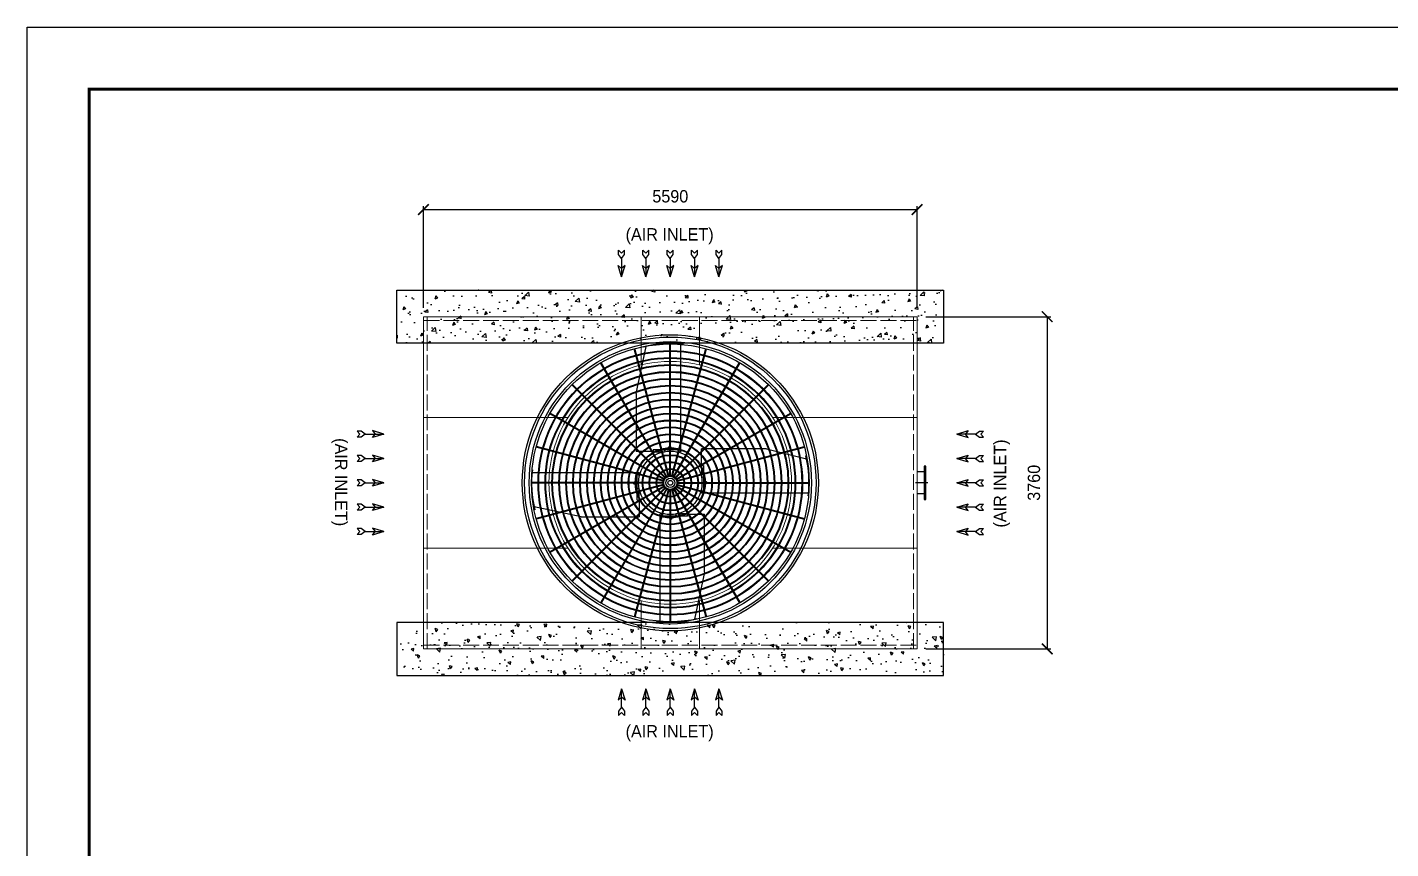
# Model space of a CAD drawing. Header units: millimetres. Extents: x 153650 to 191610, y -20795 to 0.
# Drawn here: x 162203 to 177642, y -9298 to 0 of the extents above; entities that cross this region are included whole.
import ezdxf
from ezdxf.enums import TextEntityAlignment as Align

# ---------------------------------------------------------------- set-up
doc = ezdxf.new("R2010")
doc.units = ezdxf.units.MM
doc.header["$LTSCALE"] = 30
doc.header["$MEASUREMENT"] = 0
doc.linetypes.add('CENTER', pattern=[2, 1.25, -0.25, 0.25, -0.25])
doc.linetypes.add('DASHED', pattern=[15, 12, -3])
doc.layers.get('0').update_dxf_attribs({"linetype": 'CONTINUOUS'})
doc.layers.get('DEFPOINTS').update_dxf_attribs({"color": 143, "linetype": 'CONTINUOUS'})
for name, color, linetype in [('center', 1, 'CENTER'), ('LINE', 7, 'CONTINUOUS'), ('냉각탑', 4, 'CONTINUOUS'), ('냉각탑_dim', 1, 'CONTINUOUS'), ('냉각탑_form', 1, 'CONTINUOUS'), ('냉각탑_text', 3, 'CONTINUOUS'), ('냉각탑_기초', 23, 'CONTINUOUS')]:
    doc.layers.add(name, color=color, linetype=linetype)
doc.styles.add('HY울릉도L', font='')
doc.styles.add('돋움', font='')
doc.styles.get('HY울릉도L').set_extended_font_data('HY울릉도L')
doc.styles.get('돋움').set_extended_font_data('Dotum')
doc.dimstyles.new('성지DIM', dxfattribs={"dimtxt": 3.5, "dimasz": 3, "dimexe": 1, "dimexo": 2.5, "dimgap": 2, "dimtad": 1, "dimdec": 0, "dimzin": 3, "dimdsep": 46, "dimtxsty": 'HY울릉도L', "dimblk": 'ARCHTICK', "dimcen": -2, "dimclrd": 256, "dimclre": 256, "dimclrt": 7, "dimadec": 0, "dimazin": 0, "dimtfac": 1, "dimtdec": 0, "dimtofl": 0, "dimtmove": 0, "dimatfit": 3, "dimfxl": 1, "dimtolj": 1, "dimtzin": 0, "dimlwe": -1, "dimarcsym": 0})

# ---------------------------------------------------------------- blocks, each defined once
blk = doc.blocks.new('냉각탑form')
at = {"layer": 'DEFPOINTS'}
blk.add_lwpolyline([(0, 297.07), (420.1, 297.07), (420.1, 0), (0, 0)], close=True, dxfattribs=at)
at = {"layer": '냉각탑_form', "const_width": 0.5}
blk.add_lwpolyline([(10, 287.07), (10, 10), (410.1, 10), (410.1, 287.07)], close=True, dxfattribs=at)
blk = doc.blocks.new('A$C1FB73ED1')
for p, q in [((1277, 1343), (1277, 2480)), ((1283, 1343), (1283, 2480)), ((1261, 1340), (967, 2438)), ((1267, 1342), (972, 2440)), ((1293, 1342), (1588, 2440)), ((1299, 1340), (1593, 2438)), ((1246, 1333), (677, 2318)), ((1251, 1336), (683, 2321)), ((1309, 1336), (1877, 2321)), ((1314, 1333), (1883, 2318)), ((1233, 1322), (429, 2126)), ((1238, 1327), (434, 2131)), ((1322, 1327), (2126, 2131)), ((1327, 1322), (2131, 2126)), ((1224, 1309), (239, 1877)), ((1227, 1314), (242, 1883)), ((1333, 1314), (2318, 1883)), ((1336, 1309), (2321, 1877)), ((1218, 1293), (120, 1588)), ((1220, 1299), (122, 1593)), ((1340, 1299), (2438, 1593)), ((1342, 1293), (2440, 1588)), ((1217, 1283), (80, 1283)), ((1217, 1277), (80, 1277)), ((1218, 1267), (120, 972)), ((1220, 1261), (122, 967)), ((1224, 1251), (239, 683)), ((1227, 1246), (242, 677)), ((1233, 1238), (429, 434)), ((1238, 1233), (434, 429)), ((1246, 1227), (677, 242)), ((1251, 1224), (683, 239)), ((1261, 1220), (967, 122)), ((1267, 1218), (972, 120)), ((1277, 1217), (1277, 80)), ((1283, 1217), (1283, 80)), ((1293, 1218), (1588, 120)), ((1299, 1220), (1593, 122)), ((1309, 1224), (1877, 239)), ((1314, 1227), (1883, 242)), ((1322, 1233), (2126, 429)), ((1327, 1238), (2131, 434)), ((1333, 1246), (2318, 677)), ((1336, 1251), (2321, 683)), ((1340, 1261), (2438, 967)), ((1342, 1267), (2440, 972)), ((1343, 1283), (2480, 1283)), ((1343, 1277), (2480, 1277))]:
    blk.add_line(p, q)
for radius in [1280, 1260, 1220, 1200]:
    blk.add_circle((1280, 1280), radius)
at = {"ltscale": 5}
for radius in [1143, 1137, 1083, 1077, 1023, 1017, 963, 957, 903, 897, 843, 837, 783, 777, 723, 717, 663, 657, 603, 597, 543, 537, 483, 477, 423, 417, 363, 357, 303, 297, 243, 237, 183, 177, 123, 117, 63, 57, 40, 21]:
    blk.add_circle((1280, 1280), radius, dxfattribs=at)
at = {"color": 7}
blk.add_circle((1280, 1280), 274, dxfattribs=at)
at = {"layer": 'LINE', "color": 7}
for p, q in [((1368, 2478), (1368, 1567)), ((985, 2053), (1072, 2459)), ((985, 2053), (985, 1550)), ((1131, 1550), (985, 1550)), ((1131, 1550), (985, 1550)), ((1131, 1567), (1369, 1567)), ((1131, 1567), (1369, 1567)), ((1131, 1567), (1131, 1549)), ((1131, 1567), (1131, 1549)), ((1131, 1549), (1230, 1549)), ((1131, 1549), (1230, 1549)), ((1330, 1549), (1369, 1549)), ((1330, 1549), (1369, 1549)), ((1369, 1567), (1369, 1549)), ((1369, 1567), (1369, 1549)), ((2111, 1575), (1550, 1575)), ((1550, 1429), (1550, 1575)), ((1550, 1429), (1550, 1575)), ((2111, 1575), (2457, 1488)), ((1549, 1429), (1549, 1330)), ((1549, 1429), (1549, 1330)), ((1567, 1429), (1549, 1429)), ((1567, 1429), (1549, 1429)), ((1567, 1429), (1567, 1191)), ((1567, 1429), (1567, 1191)), ((84, 1368), (993, 1368)), ((84, 1368), (993, 1368)), ((993, 1131), (993, 1369)), ((993, 1131), (993, 1369)), ((993, 1369), (1011, 1369)), ((993, 1369), (1011, 1369)), ((993, 1131), (993, 1369)), ((993, 1131), (993, 1369)), ((993, 1369), (1011, 1369)), ((993, 1369), (1011, 1369)), ((1011, 1330), (1011, 1369)), ((1011, 1330), (1011, 1369)), ((1011, 1330), (1011, 1369)), ((1011, 1330), (1011, 1369)), ((1011, 1131), (1011, 1230)), ((1011, 1131), (1011, 1230)), ((1011, 1131), (1011, 1230)), ((1011, 1131), (1011, 1230)), ((1549, 1230), (1549, 1191)), ((1549, 1230), (1549, 1191)), ((1567, 1191), (1549, 1191)), ((1567, 1191), (1549, 1191)), ((2476, 1192), (1567, 1192)), ((509, 985), (103, 1072)), ((993, 1131), (1011, 1131)), ((993, 1131), (1011, 1131)), ((993, 1131), (1011, 1131)), ((993, 1131), (1011, 1131)), ((1010, 1131), (1010, 985)), ((1010, 1131), (1010, 985)), ((1010, 1131), (1010, 985)), ((1010, 1131), (1010, 985)), ((509, 985), (1010, 985)), ((509, 985), (1010, 985)), ((1230, 1011), (1191, 1011)), ((1191, 993), (1191, 1011)), ((1230, 1011), (1191, 1011)), ((1191, 993), (1191, 1011)), ((1429, 993), (1191, 993)), ((1429, 993), (1191, 993)), ((1192, 82), (1192, 993)), ((1429, 1011), (1330, 1011)), ((1429, 1011), (1330, 1011)), ((1429, 993), (1429, 1011)), ((1429, 993), (1429, 1011)), ((1429, 1010), (1575, 1010)), ((1429, 1010), (1575, 1010)), ((1575, 507), (1575, 1010)), ((1575, 507), (1488, 101)), ((1167, 83), (1167, 85)), ((1393, 83), (1393, 85)), ((1513, 104), (1513, 106))]:
    blk.add_line(p, q, dxfattribs=at)
for points in [[(1272, 1594), (1269, 1588), (1272, 1581), (1280, 1581), (1284, 1588), (1280, 1594)], [(1272, 1594), (1269, 1588), (1272, 1581), (1280, 1581), (1284, 1588), (1280, 1594)], [(966, 1272), (972, 1269), (979, 1272), (979, 1280), (972, 1284), (966, 1280)], [(966, 1272), (972, 1269), (979, 1272), (979, 1280), (972, 1284), (966, 1280)], [(966, 1272), (972, 1269), (979, 1272), (979, 1280), (972, 1284), (966, 1280)], [(966, 1272), (972, 1269), (979, 1272), (979, 1280), (972, 1284), (966, 1280)], [(1594, 1288), (1588, 1291), (1581, 1288), (1581, 1280), (1588, 1276), (1594, 1280)], [(1594, 1288), (1588, 1291), (1581, 1288), (1581, 1280), (1588, 1276), (1594, 1280)], [(1288, 966), (1291, 972), (1288, 979), (1280, 979), (1276, 972), (1280, 966)], [(1288, 966), (1291, 972), (1288, 979), (1280, 979), (1276, 972), (1280, 966)]]:
    blk.add_lwpolyline(points, close=True, dxfattribs=at)
for centre, radius in [((1191, 1559), 2), ((1191, 1559), 2), ((1231, 1559), 2), ((1231, 1559), 2), ((1276, 1588), 8.5), ((1276, 1588), 8.5), ((1350, 1559), 2), ((1350, 1559), 2), ((1001, 1350), 2), ((1001, 1350), 2), ((1001, 1350), 2), ((1001, 1350), 2), ((1559, 1369), 2), ((1559, 1369), 2), ((1559, 1329), 2), ((1559, 1329), 2), ((972, 1276), 8.5), ((972, 1276), 8.5), ((972, 1276), 8.5), ((972, 1276), 8.5), ((1001, 1231), 2), ((1001, 1231), 2), ((1001, 1231), 2), ((1001, 1231), 2), ((1001, 1191), 2), ((1001, 1191), 2), ((1001, 1191), 2), ((1001, 1191), 2), ((1559, 1210), 2), ((1559, 1210), 2), ((1588, 1284), 8.5), ((1588, 1284), 8.5), ((1210, 1001), 2), ((1210, 1001), 2), ((1284, 972), 8.5), ((1284, 972), 8.5), ((1329, 1001), 2), ((1329, 1001), 2), ((1369, 1001), 2), ((1369, 1001), 2)]:
    blk.add_circle(centre, radius, dxfattribs=at)
for centre, radius, start, end in [((1280, 1483), 1000, 83.5007, 103.4595), ((1280, 1483), 998, 83.4876, 103.487), ((1481, 1280), 998, 353.4876, 13.487), ((1481, 1280), 1000, 353.5007, 13.4595), ((1079, 1280), 1000, 173.5007, 193.4595), ((1079, 1280), 998, 173.4876, 193.487), ((1280, 1077), 998, 263.4876, 283.487), ((1280, 1077), 1000, 263.5007, 283.4595)]:
    blk.add_arc(centre, radius, start, end, dxfattribs=at)
blk = doc.blocks.new('_ArchTick')
at = {"color": 0, "linetype": 'ByBlock', "const_width": 0.15}
blk.add_lwpolyline([(-0.5, -0.5), (0.5, 0.5)], dxfattribs=at)
blk = doc.blocks.new('*D46')
at = {"layer": 'DEFPOINTS', "color": 0, "transparency": 16777216}
for p in [(172279, -2064), (166689, -3276), (172279, -3276)]:
    blk.add_point(p, dxfattribs=at)
at = {"layer": '냉각탑_dim', "transparency": 16777216}
for p, q in [((166689, -3176), (166689, -2024)), ((172279, -3176), (172279, -2024))]:
    blk.add_line(p, q, dxfattribs=at)
at = {"layer": '냉각탑_dim', "lineweight": -2, "transparency": 16777216}
blk.add_line((166689, -2064), (172279, -2064), dxfattribs=at)
at = {"layer": '냉각탑_dim', "lineweight": -2, "transparency": 16777216, "xscale": 120, "yscale": 120, "zscale": 120, "rotation": 180}
blk.add_blockref('_ArchTick', (166689, -2064), dxfattribs=at)
at = {"layer": '냉각탑_dim', "lineweight": -2, "transparency": 16777216, "xscale": 120, "yscale": 120, "zscale": 120}
blk.add_blockref('_ArchTick', (172279, -2064), dxfattribs=at)
at = {"layer": '냉각탑_dim', "color": 7, "transparency": 16777216, "insert": (169484, -1914), "char_height": 140, "attachment_point": 5, "style": 'HY울릉도L'}
blk.add_mtext('\\A1;5590', dxfattribs=at)
blk = doc.blocks.new('*D47')
at = {"layer": 'DEFPOINTS', "color": 0, "transparency": 16777216}
for p in [(172279, -3276), (172279, -7036), (173752, -7036)]:
    blk.add_point(p, dxfattribs=at)
at = {"layer": '냉각탑_dim', "transparency": 16777216}
for p, q in [((172379, -3276), (173792, -3276)), ((172379, -7036), (173792, -7036))]:
    blk.add_line(p, q, dxfattribs=at)
at = {"layer": '냉각탑_dim', "lineweight": -2, "transparency": 16777216}
blk.add_line((173752, -3276), (173752, -7036), dxfattribs=at)
at = {"layer": '냉각탑_dim', "lineweight": -2, "transparency": 16777216, "xscale": 120, "yscale": 120, "zscale": 120}
for p, rotation in [((173752, -3276), 90), ((173752, -7036), 270)]:
    blk.add_blockref('_ArchTick', p, dxfattribs=dict(at, rotation=rotation))
at = {"layer": '냉각탑_dim', "color": 7, "transparency": 16777216, "insert": (173602, -5156), "char_height": 140, "attachment_point": 5, "rotation": 90, "style": 'HY울릉도L'}
blk.add_mtext('\\A1;3760', dxfattribs=at)
blk = doc.blocks.new('화살표 IN OUT')
at = {"layer": '냉각탑_dim'}
for p, q in [((-323, 43), (-384, 43)), ((-343, 0), (-384, 43)), ((-384, -43), (-343, 0)), ((-266, 0), (-323, 43)), ((-266, 0), (-323, -43)), ((-266, 0), (0, 0)), ((-163, 50), (-122, 0)), ((0, 0), (-163, 50)), ((-163, -50), (-122, 0)), ((0, 0), (-163, -50)), ((-323, -43), (-384, -43))]:
    blk.add_line(p, q, dxfattribs=at)
blk = doc.blocks.new('A$C519605F4')
at = {"layer": '냉각탑_기초', "ltscale": 30}
h = blk.add_hatch(dxfattribs=at)
h.set_pattern_fill('AR-CONC', color=256, scale=50, angle=90, style=0)
h.set_pattern_definition([(140, (-114015.86, -4130.8), (31.3761, 358.6301), [37.5, -412.5]), (85, (-114015.86, -4130.8), (-376.0961, -69.3757), [30, -330]), (190.45144, (-114013.25, -4100.92), (-344.72, 289.2544), [31.8701, -350.5711]), (136.1842, (-114115.86, -4130.8), (82.7596, 533.6207), [56.25, -618.75]), (186.63564, (-114108.97, -4086.34), (-487.0593, 467.331), [47.8052, -525.857]), (81.18416, (-114115.86, -4130.8), (-487.0593, 467.331), [45, -495]), (111, (-114090.86, -4080.8), (201.30945, 298.4535), [37.5, -412.5]), (56, (-114090.86, -4080.8), (-362.575, 121.6577), [30, -330]), (161.45144, (-114074.1, -4055.94), (-161.2656, 420.1112), [31.8701, -350.5711]), (127.5, (-114015.86, -4130.81), (-166.44693, 6.07993), [0, -326, 0, -335, 0, -331.25]), (97.5, (-114015.86, -4130.8), (-197.20586, 131.53477), [0, -191, 0, -318.5, 0, -126.25]), (57.5, (-114015.86, -4242.31), (11.27744, 266.91122), [0, -125, 0, -390, 0, -517.5]), (47.5, (-114015.86, -4292.3), (-50.0525, 291.5931), [0, -162.5, 0, -259, 0, -367.5])])
h.paths.add_polyline_path([(0, 0), (6190, 0), (6190, 600), (0, 600)])
blk.add_lwpolyline([(0, 0), (6190, 0), (6190, 600), (0, 600)], close=True, dxfattribs=at)

msp = doc.modelspace()

# ---------------------------------------------------------------- linework, layer by layer
at = {"lineweight": 18, "ltscale": 500}
for p, q in [((166689.2, -7036.4), (166689.2, -3276.4)), ((166689.2, -3276.4), (172279.2, -3276.4)), ((169154.2, -3276.4), (169154.2, -3822.9)), ((169814.2, -3276.4), (169814.2, -3822.9)), ((172279.2, -3276.4), (172279.2, -7036.4)), ((166689.2, -4416.4), (168326.9, -4416.4)), ((172279.2, -4416.4), (170641.6, -4416.4)), ((166689.2, -5896.4), (168326.9, -5896.4)), ((172279.2, -5896.4), (170641.6, -5896.4)), ((169154.2, -7036.4), (169154.2, -6489.9)), ((169814.2, -7036.4), (169814.2, -6489.9)), ((172279.2, -7036.4), (166689.2, -7036.4))]:
    msp.add_line(p, q, dxfattribs=at)
at = {"color": 5, "linetype": 'DASHED', "lineweight": 9, "ltscale": 0.5}
for p, q in [((166689.2, -3318.4), (172279.2, -3318.4)), ((166731.2, -7036.4), (166731.2, -3276.4)), ((172237.2, -7036.4), (172237.2, -3276.4)), ((166689.2, -6994.4), (172279.2, -6994.4))]:
    msp.add_line(p, q, dxfattribs=at)
at = {"color": 3}
for p, q in [((172359.2, -5031.4), (172279.2, -5031.4)), ((172359.2, -5281.4), (172279.2, -5281.4))]:
    msp.add_line(p, q, dxfattribs=at)
msp.add_lwpolyline([(172379.2, -4968.9), (172359.2, -4968.9), (172359.2, -5343.9), (172379.2, -5343.9)], close=True, dxfattribs=at)
at = {"lineweight": 18, "ltscale": 500}
msp.add_circle((169484.2, -5156.4), 1373.7, dxfattribs=at)
at = {"layer": 'center', "linetype": 'CENTER', "ltscale": 50}
msp.add_line((172399.2, -5156.4), (172259.2, -5156.4), dxfattribs=at)

# ---------------------------------------------------------------- block references
at = {"ltscale": 500, "xscale": -1, "rotation": 180}
msp.add_blockref('A$C519605F4', (166389.2, -2976.4), dxfattribs=at)
at = {"ltscale": 500}
msp.add_blockref('A$C519605F4', (166389.2, -7336.4), dxfattribs=at)
at = {"layer": '냉각탑', "xscale": 1.309765625192578, "yscale": 1.309765625192578, "zscale": 1.309765625192578}
msp.add_blockref('A$C1FB73ED1', (167807.7, -6832.9), dxfattribs=at)
at = {"layer": '냉각탑_dim', "yscale": 0.7875000000021828, "zscale": 0.7875000000021828, "rotation": 90}
for p, xscale in [((168933, -2826.4), -0.7875000000021828), ((169208.6, -2826.4), -0.7875000000021828), ((169484.2, -2826.4), -0.7875000000021828), ((169759.9, -2826.4), -0.7875000000021828), ((170035.5, -2826.4), -0.7875000000021828), ((168933, -7486.4), 0.7875000000021828), ((169208.6, -7486.4), 0.7875000000021828), ((169484.2, -7486.4), 0.7875000000021828), ((169759.9, -7486.4), 0.7875000000021828), ((170035.5, -7486.4), 0.7875000000021828)]:
    msp.add_blockref('화살표 IN OUT', p, dxfattribs=dict(at, xscale=xscale))
at = {"layer": '냉각탑_dim'}
for p, xscale, yscale, zscale in [((166239.2, -4605.1), 0.7875000000021828, 0.7875000000021828, 0.7875000000021828), ((172729.2, -4605.1), -0.7875000000021828, 0.7874999999985448, 0.7875), ((166239.2, -4880.8), 0.7875000000021828, 0.7875000000021828, 0.7875000000021828), ((172729.2, -4880.8), -0.7875000000021828, 0.7874999999985448, 0.7875), ((166239.2, -5156.4), 0.7875000000021828, 0.7875000000021828, 0.7875000000021828), ((172729.2, -5156.4), -0.7875000000021828, 0.7874999999985448, 0.7875), ((166239.2, -5432), 0.7875000000021828, 0.7875000000021828, 0.7875000000021828), ((172729.2, -5432), -0.7875000000021828, 0.7874999999985448, 0.7875), ((166239.2, -5707.6), 0.7875000000021828, 0.7875000000021828, 0.7875000000021828), ((172729.2, -5707.6), -0.7875000000021828, 0.7874999999985448, 0.7875)]:
    msp.add_blockref('화살표 IN OUT', p, dxfattribs=dict(at, xscale=xscale, yscale=yscale, zscale=zscale))
at = {"layer": '냉각탑_form', "xscale": 70, "yscale": 70, "zscale": 70}
msp.add_blockref('냉각탑form', (162203.1, -20795.1), dxfattribs=at)

# ---------------------------------------------------------------- texts
at = {"layer": '냉각탑_text', "style": '돋움'}
for p in [(169476.7, -2343.7), (169476.7, -7968.7), (169476.7, -7968.7)]:
    msp.add_text('(AIR INLET)', height=140, dxfattribs=at).set_placement(p, align=Align.MIDDLE_CENTER)
for rotation, p in [(270, (165757, -5148.9)), (90, (173217.3, -5163.9))]:
    msp.add_text('(AIR INLET)', height=140, rotation=rotation, dxfattribs=at).set_placement(p, align=Align.MIDDLE_CENTER)

# ---------------------------------------------------------------- dimensions: what is measured, and where the dimension line sits
at = {"layer": '냉각탑_dim'}
dim = msp.add_linear_dim(base=(172279.2, -2063.8), p1=(166689.2, -3276.4), p2=(172279.2, -3276.4), dimstyle='성지DIM', override={"dimscale": 40}, dxfattribs=at)
dim.commit()
dim.dimension.update_dxf_attribs({"geometry": '*D46', "text_midpoint": (169484.2, -1913.8)})
dim = msp.add_linear_dim(base=(173752.1, -7036.4), p1=(172279.2, -3276.4), p2=(172279.2, -7036.4), angle=90, dimstyle='성지DIM', override={"dimscale": 40}, dxfattribs=at)
dim.commit()
dim.dimension.update_dxf_attribs({"geometry": '*D47', "text_midpoint": (173602.1, -5156.4)})

doc.saveas('drawing.dxf')
